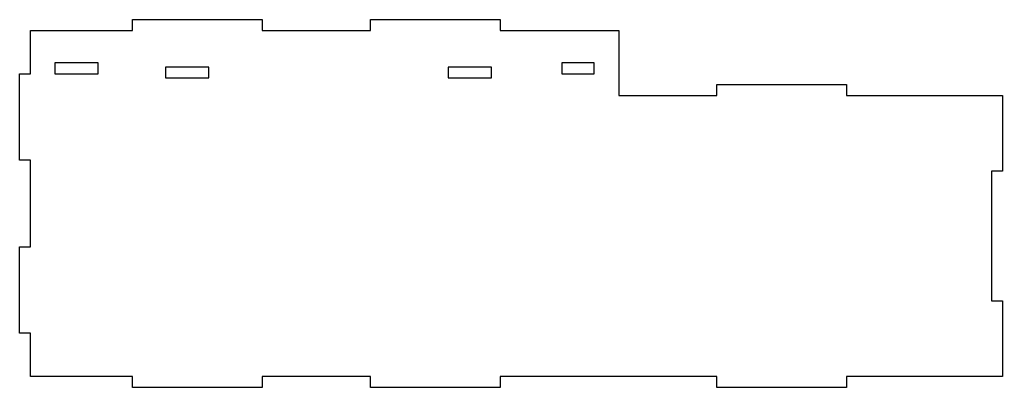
# Model space of a CAD drawing. Header units: millimetres. Extents: x -126 to 101, y -82 to 3.
import ezdxf

# ---------------------------------------------------------------- set-up
doc = ezdxf.new("R2010")
doc.units = ezdxf.units.MM
doc.layers.get('0').update_dxf_attribs({"linetype": 'CONTINUOUS'})

msp = doc.modelspace()

# ---------------------------------------------------------------- linework, layer by layer
for points in [[(101.28, -32.49), (98.78, -32.49), (98.78, -62.49), (101.28, -62.49), (101.28, -79.99), (65.28, -79.99), (65.28, -82.49), (35.28, -82.49), (35.28, -79.99), (-14.72, -79.99), (-14.72, -82.49), (-44.72, -82.49), (-44.72, -79.99), (-69.72, -79.99), (-69.72, -82.49), (-99.72, -82.49), (-99.72, -79.99), (-123.26, -79.99), (-123.26, -69.99), (-125.76, -69.99), (-125.76, -49.99), (-123.26, -49.99), (-123.26, -29.99), (-125.76, -29.99), (-125.76, -9.99), (-123.26, -9.99), (-123.26, 0.01), (-99.72, 0.01), (-99.72, 2.51), (-69.72, 2.51), (-69.72, 0.01), (-44.72, 0.01), (-44.72, 2.51), (-14.72, 2.51), (-14.72, 0.01), (12.7, 0.01), (12.7, -14.99), (35.28, -14.99), (35.28, -12.49), (65.28, -12.49), (65.28, -14.99), (101.28, -14.99)], [(-117.62, -9.99), (-107.62, -9.99), (-107.62, -7.49), (-117.62, -7.49)], [(-82.09, -10.96), (-82.09, -8.46), (-92.09, -8.46), (-92.09, -10.96)], [(-26.72, -8.46), (-26.72, -10.96), (-16.72, -10.96), (-16.72, -8.46)], [(7, -9.99), (7, -7.49), (-0.5, -7.49), (-0.5, -9.99)]]:
    msp.add_lwpolyline(points, close=True)

doc.saveas('drawing.dxf')
